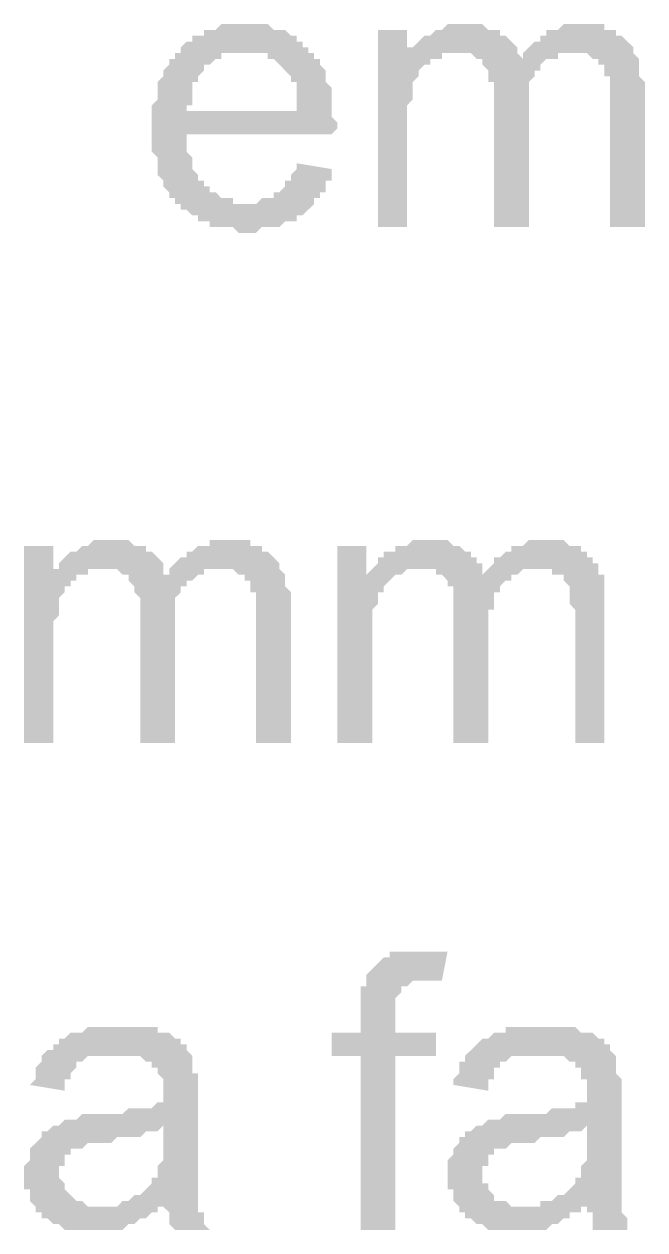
# Model space of a CAD drawing. Header units: millimetres. Extents: x 3949 to 6037, y -1956 to 1273.
# Drawn here: x 4889.15 to 4894.37, y -1666.15 to -1656 of the extents above; entities that cross this region are included whole.
import ezdxf

# ---------------------------------------------------------------- set-up
doc = ezdxf.new("R2010")
doc.units = ezdxf.units.MM
doc.layers.add('PADRÃO DE ENTRADA', color=7, linetype='Continuous', lineweight=0)

msp = doc.modelspace()

# ---------------------------------------------------------------- hatches: boundary and pattern name
at = {"layer": 'PADRÃO DE ENTRADA', "transparency": 33554559}
h = msp.add_hatch(color=7, dxfattribs=at)
h.paths.add_polyline_path([(4891.445, -1657.167), (4891.738, -1657.216), (4891.738, -1657.216), (4891.738, -1657.265), (4891.738, -1657.313), (4891.689, -1657.313), (4891.689, -1657.362), (4891.689, -1657.362), (4891.689, -1657.411), (4891.64, -1657.411), (4891.64, -1657.46), (4891.591, -1657.46), (4891.591, -1657.509), (4891.591, -1657.509), (4891.543, -1657.557), (4891.543, -1657.557), (4891.494, -1657.606), (4891.494, -1657.606), (4891.494, -1657.606), (4891.445, -1657.606), (4891.445, -1657.655), (4891.396, -1657.655), (4891.396, -1657.655), (4891.347, -1657.655), (4891.299, -1657.704), (4891.299, -1657.704), (4891.25, -1657.704), (4891.25, -1657.704), (4891.201, -1657.704), (4891.152, -1657.704), (4891.152, -1657.704), (4891.103, -1657.753), (4891.054, -1657.753), (4891.006, -1657.753), (4891.006, -1657.753), (4891.006, -1657.753), (4890.957, -1657.753), (4890.908, -1657.704), (4890.908, -1657.704), (4890.859, -1657.704), (4890.81, -1657.704), (4890.81, -1657.704), (4890.762, -1657.704), (4890.713, -1657.704), (4890.713, -1657.655), (4890.664, -1657.655), (4890.664, -1657.655), (4890.615, -1657.655), (4890.615, -1657.606), (4890.566, -1657.606), (4890.566, -1657.606), (4890.517, -1657.557), (4890.517, -1657.557), (4890.469, -1657.557), (4890.469, -1657.509), (4890.469, -1657.509), (4890.42, -1657.509), (4890.42, -1657.46), (4890.371, -1657.46), (4890.371, -1657.411), (4890.371, -1657.411), (4890.322, -1657.362), (4890.322, -1657.362), (4890.322, -1657.313), (4890.322, -1657.313), (4890.273, -1657.265), (4890.273, -1657.216), (4890.273, -1657.216), (4890.273, -1657.167), (4890.273, -1657.167), (4890.273, -1657.118), (4890.224, -1657.069), (4890.224, -1657.069), (4890.224, -1657.02), (4890.224, -1656.972), (4890.224, -1656.923), (4890.224, -1656.923), (4890.224, -1656.874), (4890.224, -1656.825), (4890.224, -1656.825), (4890.224, -1656.776), (4890.224, -1656.728), (4890.224, -1656.679), (4890.224, -1656.679), (4890.273, -1656.63), (4890.273, -1656.581), (4890.273, -1656.581), (4890.273, -1656.532), (4890.273, -1656.532), (4890.273, -1656.483), (4890.322, -1656.435), (4890.322, -1656.435), (4890.322, -1656.386), (4890.322, -1656.386), (4890.371, -1656.337), (4890.371, -1656.337), (4890.371, -1656.288), (4890.42, -1656.288), (4890.42, -1656.239), (4890.42, -1656.239), (4890.469, -1656.239), (4890.469, -1656.19), (4890.469, -1656.19), (4890.517, -1656.142), (4890.517, -1656.142), (4890.566, -1656.142), (4890.566, -1656.093), (4890.615, -1656.093), (4890.664, -1656.093), (4890.664, -1656.044), (4890.713, -1656.044), (4890.713, -1656.044), (4890.762, -1656.044), (4890.762, -1656.044), (4890.81, -1655.995), (4890.859, -1655.995), (4890.859, -1655.995), (4890.908, -1655.995), (4890.957, -1655.995), (4890.957, -1655.995), (4891.006, -1655.995), (4891.006, -1655.995), (4891.054, -1655.995), (4891.054, -1655.995), (4891.103, -1655.995), (4891.152, -1655.995), (4891.152, -1655.995), (4891.201, -1655.995), (4891.25, -1656.044), (4891.25, -1656.044), (4891.299, -1656.044), (4891.299, -1656.044), (4891.347, -1656.044), (4891.396, -1656.093), (4891.396, -1656.093), (4891.445, -1656.093), (4891.445, -1656.142), (4891.494, -1656.142), (4891.494, -1656.19), (4891.543, -1656.19), (4891.543, -1656.19), (4891.543, -1656.239), (4891.591, -1656.239), (4891.591, -1656.288), (4891.591, -1656.288), (4891.64, -1656.288), (4891.64, -1656.337), (4891.64, -1656.337), (4891.689, -1656.386), (4891.689, -1656.435), (4891.689, -1656.435), (4891.689, -1656.483), (4891.689, -1656.483), (4891.738, -1656.532), (4891.738, -1656.532), (4891.738, -1656.581), (4891.738, -1656.63), (4891.738, -1656.63), (4891.738, -1656.679), (4891.738, -1656.728), (4891.738, -1656.776), (4891.738, -1656.776), (4891.787, -1656.825), (4891.787, -1656.874), (4891.787, -1656.874), (4891.738, -1656.923), (4891.738, -1656.923), (4890.517, -1656.923), (4890.517, -1656.972), (4890.517, -1657.02), (4890.517, -1657.02), (4890.517, -1657.069), (4890.566, -1657.118), (4890.566, -1657.118), (4890.566, -1657.167), (4890.566, -1657.216), (4890.566, -1657.216), (4890.615, -1657.265), (4890.615, -1657.265), (4890.615, -1657.313), (4890.664, -1657.313), (4890.664, -1657.362), (4890.664, -1657.362), (4890.713, -1657.362), (4890.713, -1657.411), (4890.762, -1657.411), (4890.762, -1657.411), (4890.81, -1657.46), (4890.81, -1657.46), (4890.859, -1657.46), (4890.908, -1657.46), (4890.908, -1657.509), (4890.957, -1657.509), (4890.957, -1657.509), (4891.006, -1657.509), (4891.006, -1657.509), (4891.054, -1657.509), (4891.103, -1657.509), (4891.103, -1657.509), (4891.152, -1657.46), (4891.201, -1657.46), (4891.201, -1657.46), (4891.25, -1657.46), (4891.25, -1657.411), (4891.299, -1657.411), (4891.299, -1657.411), (4891.347, -1657.362), (4891.347, -1657.362), (4891.347, -1657.313), (4891.396, -1657.313), (4891.396, -1657.265), (4891.396, -1657.265), (4891.445, -1657.216), (4891.445, -1657.216), (4891.445, -1657.167), (4891.445, -1657.167)], flags=0)
h.paths.add_polyline_path([(4890.517, -1656.728), (4891.445, -1656.728), (4891.445, -1656.679), (4891.445, -1656.63), (4891.445, -1656.581), (4891.445, -1656.581), (4891.445, -1656.532), (4891.445, -1656.483), (4891.396, -1656.483), (4891.396, -1656.435), (4891.396, -1656.435), (4891.347, -1656.386), (4891.347, -1656.386), (4891.347, -1656.386), (4891.299, -1656.337), (4891.299, -1656.337), (4891.25, -1656.288), (4891.25, -1656.288), (4891.201, -1656.288), (4891.201, -1656.239), (4891.152, -1656.239), (4891.152, -1656.239), (4891.103, -1656.239), (4891.054, -1656.239), (4891.054, -1656.239), (4891.006, -1656.239), (4890.957, -1656.239), (4890.957, -1656.239), (4890.908, -1656.239), (4890.908, -1656.239), (4890.859, -1656.239), (4890.81, -1656.239), (4890.81, -1656.288), (4890.762, -1656.288), (4890.762, -1656.288), (4890.713, -1656.337), (4890.713, -1656.337), (4890.664, -1656.337), (4890.664, -1656.386), (4890.664, -1656.386), (4890.615, -1656.435), (4890.615, -1656.435), (4890.615, -1656.483), (4890.566, -1656.483), (4890.566, -1656.532), (4890.566, -1656.581), (4890.566, -1656.581), (4890.566, -1656.63), (4890.566, -1656.679), (4890.517, -1656.679), (4890.517, -1656.728)], flags=0)
for points in [[(4892.128, -1657.704), (4892.128, -1656.044), (4892.373, -1656.044), (4892.373, -1656.288), (4892.373, -1656.239), (4892.373, -1656.19), (4892.421, -1656.19), (4892.421, -1656.19), (4892.47, -1656.142), (4892.47, -1656.142), (4892.519, -1656.093), (4892.519, -1656.093), (4892.568, -1656.093), (4892.568, -1656.093), (4892.617, -1656.044), (4892.617, -1656.044), (4892.666, -1656.044), (4892.666, -1656.044), (4892.714, -1655.995), (4892.763, -1655.995), (4892.763, -1655.995), (4892.812, -1655.995), (4892.861, -1655.995), (4892.861, -1655.995), (4892.91, -1655.995), (4892.91, -1655.995), (4892.958, -1655.995), (4893.007, -1655.995), (4893.007, -1655.995), (4893.056, -1656.044), (4893.105, -1656.044), (4893.105, -1656.044), (4893.154, -1656.044), (4893.154, -1656.093), (4893.154, -1656.093), (4893.203, -1656.093), (4893.203, -1656.093), (4893.251, -1656.142), (4893.251, -1656.142), (4893.3, -1656.19), (4893.3, -1656.19), (4893.3, -1656.239), (4893.3, -1656.239), (4893.349, -1656.288), (4893.349, -1656.239), (4893.349, -1656.239), (4893.398, -1656.19), (4893.398, -1656.19), (4893.447, -1656.142), (4893.447, -1656.142), (4893.495, -1656.142), (4893.495, -1656.093), (4893.544, -1656.093), (4893.544, -1656.044), (4893.593, -1656.044), (4893.593, -1656.044), (4893.642, -1656.044), (4893.642, -1656.044), (4893.691, -1655.995), (4893.74, -1655.995), (4893.74, -1655.995), (4893.788, -1655.995), (4893.788, -1655.995), (4893.837, -1655.995), (4893.886, -1655.995), (4893.935, -1655.995), (4893.935, -1655.995), (4893.984, -1655.995), (4894.032, -1655.995), (4894.032, -1656.044), (4894.081, -1656.044), (4894.081, -1656.044), (4894.13, -1656.044), (4894.13, -1656.093), (4894.179, -1656.093), (4894.179, -1656.093), (4894.228, -1656.142), (4894.228, -1656.142), (4894.228, -1656.142), (4894.277, -1656.19), (4894.277, -1656.19), (4894.277, -1656.239), (4894.277, -1656.239), (4894.325, -1656.288), (4894.325, -1656.288), (4894.325, -1656.337), (4894.325, -1656.337), (4894.325, -1656.386), (4894.325, -1656.435), (4894.374, -1656.483), (4894.374, -1656.483), (4894.374, -1656.532), (4894.374, -1656.532), (4894.374, -1657.704), (4894.081, -1657.704), (4894.081, -1656.63), (4894.081, -1656.581), (4894.081, -1656.581), (4894.081, -1656.532), (4894.081, -1656.483), (4894.081, -1656.483), (4894.081, -1656.435), (4894.032, -1656.435), (4894.032, -1656.386), (4894.032, -1656.386), (4894.032, -1656.337), (4893.984, -1656.337), (4893.984, -1656.288), (4893.935, -1656.288), (4893.935, -1656.288), (4893.935, -1656.288), (4893.886, -1656.239), (4893.886, -1656.239), (4893.837, -1656.239), (4893.788, -1656.239), (4893.788, -1656.239), (4893.74, -1656.239), (4893.691, -1656.239), (4893.691, -1656.239), (4893.642, -1656.239), (4893.642, -1656.288), (4893.593, -1656.288), (4893.593, -1656.288), (4893.544, -1656.288), (4893.495, -1656.337), (4893.495, -1656.337), (4893.495, -1656.337), (4893.495, -1656.386), (4893.447, -1656.386), (4893.447, -1656.435), (4893.447, -1656.435), (4893.398, -1656.483), (4893.398, -1656.483), (4893.398, -1656.532), (4893.398, -1656.532), (4893.398, -1656.581), (4893.398, -1656.63), (4893.398, -1656.679), (4893.398, -1656.679), (4893.398, -1656.728), (4893.398, -1657.704), (4893.105, -1657.704), (4893.105, -1656.63), (4893.105, -1656.581), (4893.105, -1656.532), (4893.105, -1656.483), (4893.056, -1656.483), (4893.056, -1656.435), (4893.056, -1656.435), (4893.056, -1656.386), (4893.056, -1656.386), (4893.007, -1656.337), (4893.007, -1656.337), (4893.007, -1656.288), (4893.007, -1656.288), (4892.958, -1656.288), (4892.958, -1656.288), (4892.91, -1656.239), (4892.861, -1656.239), (4892.861, -1656.239), (4892.812, -1656.239), (4892.812, -1656.239), (4892.763, -1656.239), (4892.714, -1656.239), (4892.714, -1656.239), (4892.666, -1656.239), (4892.666, -1656.288), (4892.617, -1656.288), (4892.568, -1656.288), (4892.568, -1656.288), (4892.568, -1656.337), (4892.519, -1656.337), (4892.519, -1656.337), (4892.47, -1656.386), (4892.47, -1656.386), (4892.47, -1656.435), (4892.421, -1656.483), (4892.421, -1656.483), (4892.421, -1656.483), (4892.421, -1656.532), (4892.421, -1656.581), (4892.421, -1656.581), (4892.421, -1656.63), (4892.421, -1656.63), (4892.373, -1656.679), (4892.373, -1656.728), (4892.373, -1656.776), (4892.373, -1656.776), (4892.373, -1656.825), (4892.373, -1656.825), (4892.373, -1657.704)], [(4889.15, -1662.049), (4889.15, -1660.389), (4889.395, -1660.389), (4889.395, -1660.633), (4889.395, -1660.584), (4889.443, -1660.584), (4889.443, -1660.536), (4889.443, -1660.536), (4889.492, -1660.487), (4889.492, -1660.487), (4889.541, -1660.438), (4889.541, -1660.438), (4889.59, -1660.438), (4889.59, -1660.438), (4889.639, -1660.389), (4889.639, -1660.389), (4889.687, -1660.389), (4889.687, -1660.389), (4889.736, -1660.34), (4889.785, -1660.34), (4889.785, -1660.34), (4889.834, -1660.34), (4889.883, -1660.34), (4889.883, -1660.34), (4889.932, -1660.34), (4889.98, -1660.34), (4889.98, -1660.34), (4890.029, -1660.34), (4890.029, -1660.34), (4890.078, -1660.389), (4890.127, -1660.389), (4890.127, -1660.389), (4890.176, -1660.389), (4890.176, -1660.438), (4890.176, -1660.438), (4890.224, -1660.438), (4890.224, -1660.438), (4890.273, -1660.487), (4890.273, -1660.487), (4890.322, -1660.536), (4890.322, -1660.536), (4890.322, -1660.584), (4890.322, -1660.633), (4890.371, -1660.633), (4890.371, -1660.584), (4890.371, -1660.584), (4890.42, -1660.536), (4890.42, -1660.536), (4890.469, -1660.487), (4890.469, -1660.487), (4890.517, -1660.487), (4890.517, -1660.438), (4890.566, -1660.438), (4890.566, -1660.438), (4890.615, -1660.389), (4890.615, -1660.389), (4890.664, -1660.389), (4890.713, -1660.389), (4890.713, -1660.34), (4890.762, -1660.34), (4890.762, -1660.34), (4890.81, -1660.34), (4890.859, -1660.34), (4890.859, -1660.34), (4890.908, -1660.34), (4890.957, -1660.34), (4890.957, -1660.34), (4891.006, -1660.34), (4891.054, -1660.34), (4891.054, -1660.389), (4891.103, -1660.389), (4891.103, -1660.389), (4891.152, -1660.389), (4891.152, -1660.438), (4891.201, -1660.438), (4891.201, -1660.438), (4891.25, -1660.487), (4891.25, -1660.487), (4891.25, -1660.487), (4891.299, -1660.536), (4891.299, -1660.536), (4891.299, -1660.584), (4891.299, -1660.584), (4891.347, -1660.633), (4891.347, -1660.633), (4891.347, -1660.682), (4891.347, -1660.731), (4891.347, -1660.731), (4891.396, -1660.78), (4891.396, -1660.828), (4891.396, -1660.828), (4891.396, -1660.877), (4891.396, -1660.926), (4891.396, -1662.049), (4891.103, -1662.049), (4891.103, -1660.975), (4891.103, -1660.975), (4891.103, -1660.926), (4891.103, -1660.877), (4891.103, -1660.828), (4891.103, -1660.828), (4891.103, -1660.78), (4891.054, -1660.78), (4891.054, -1660.731), (4891.054, -1660.731), (4891.054, -1660.682), (4891.006, -1660.682), (4891.006, -1660.633), (4890.957, -1660.633), (4890.957, -1660.633), (4890.957, -1660.633), (4890.908, -1660.584), (4890.908, -1660.584), (4890.859, -1660.584), (4890.81, -1660.584), (4890.81, -1660.584), (4890.762, -1660.584), (4890.762, -1660.584), (4890.713, -1660.584), (4890.664, -1660.584), (4890.664, -1660.633), (4890.615, -1660.633), (4890.615, -1660.633), (4890.566, -1660.682), (4890.566, -1660.682), (4890.517, -1660.682), (4890.517, -1660.682), (4890.517, -1660.731), (4890.469, -1660.731), (4890.469, -1660.78), (4890.469, -1660.78), (4890.42, -1660.828), (4890.42, -1660.828), (4890.42, -1660.877), (4890.42, -1660.926), (4890.42, -1660.926), (4890.42, -1660.975), (4890.42, -1661.024), (4890.42, -1661.024), (4890.42, -1661.073), (4890.42, -1662.049), (4890.127, -1662.049), (4890.127, -1660.975), (4890.127, -1660.926), (4890.127, -1660.877), (4890.127, -1660.828), (4890.127, -1660.828), (4890.078, -1660.78), (4890.078, -1660.78), (4890.078, -1660.731), (4890.078, -1660.731), (4890.029, -1660.682), (4890.029, -1660.682), (4890.029, -1660.682), (4890.029, -1660.633), (4889.98, -1660.633), (4889.98, -1660.633), (4889.932, -1660.584), (4889.883, -1660.584), (4889.883, -1660.584), (4889.834, -1660.584), (4889.834, -1660.584), (4889.785, -1660.584), (4889.736, -1660.584), (4889.736, -1660.584), (4889.687, -1660.584), (4889.687, -1660.633), (4889.639, -1660.633), (4889.59, -1660.633), (4889.59, -1660.633), (4889.59, -1660.682), (4889.541, -1660.682), (4889.541, -1660.731), (4889.492, -1660.731), (4889.492, -1660.78), (4889.492, -1660.78), (4889.443, -1660.828), (4889.443, -1660.828), (4889.443, -1660.877), (4889.443, -1660.877), (4889.443, -1660.926), (4889.443, -1660.926), (4889.443, -1660.975), (4889.443, -1660.975), (4889.395, -1661.024), (4889.395, -1661.073), (4889.395, -1661.121), (4889.395, -1661.121), (4889.395, -1661.17), (4889.395, -1661.17), (4889.395, -1662.049)], [(4891.787, -1662.049), (4891.787, -1660.389), (4892.031, -1660.389), (4892.031, -1660.633), (4892.08, -1660.584), (4892.08, -1660.584), (4892.128, -1660.536), (4892.128, -1660.536), (4892.128, -1660.487), (4892.177, -1660.487), (4892.177, -1660.438), (4892.226, -1660.438), (4892.275, -1660.438), (4892.275, -1660.438), (4892.275, -1660.389), (4892.324, -1660.389), (4892.324, -1660.389), (4892.373, -1660.389), (4892.421, -1660.34), (4892.421, -1660.34), (4892.47, -1660.34), (4892.519, -1660.34), (4892.519, -1660.34), (4892.568, -1660.34), (4892.568, -1660.34), (4892.617, -1660.34), (4892.666, -1660.34), (4892.666, -1660.34), (4892.714, -1660.34), (4892.763, -1660.389), (4892.763, -1660.389), (4892.812, -1660.389), (4892.812, -1660.389), (4892.861, -1660.438), (4892.861, -1660.438), (4892.861, -1660.438), (4892.91, -1660.438), (4892.91, -1660.487), (4892.958, -1660.487), (4892.958, -1660.536), (4893.007, -1660.536), (4893.007, -1660.584), (4893.007, -1660.633), (4893.007, -1660.633), (4893.056, -1660.584), (4893.056, -1660.584), (4893.105, -1660.536), (4893.105, -1660.536), (4893.105, -1660.487), (4893.154, -1660.487), (4893.154, -1660.487), (4893.203, -1660.438), (4893.203, -1660.438), (4893.251, -1660.438), (4893.251, -1660.389), (4893.3, -1660.389), (4893.349, -1660.389), (4893.349, -1660.389), (4893.398, -1660.34), (4893.398, -1660.34), (4893.447, -1660.34), (4893.495, -1660.34), (4893.495, -1660.34), (4893.544, -1660.34), (4893.593, -1660.34), (4893.593, -1660.34), (4893.642, -1660.34), (4893.691, -1660.34), (4893.691, -1660.34), (4893.74, -1660.389), (4893.74, -1660.389), (4893.788, -1660.389), (4893.837, -1660.389), (4893.837, -1660.438), (4893.886, -1660.438), (4893.886, -1660.438), (4893.886, -1660.487), (4893.935, -1660.487), (4893.935, -1660.487), (4893.935, -1660.536), (4893.984, -1660.536), (4893.984, -1660.584), (4893.984, -1660.584), (4893.984, -1660.633), (4894.032, -1660.633), (4894.032, -1660.682), (4894.032, -1660.731), (4894.032, -1660.731), (4894.032, -1660.78), (4894.032, -1660.828), (4894.032, -1660.828), (4894.032, -1660.877), (4894.032, -1660.926), (4894.032, -1662.049), (4893.788, -1662.049), (4893.788, -1660.975), (4893.788, -1660.975), (4893.788, -1660.926), (4893.74, -1660.877), (4893.74, -1660.828), (4893.74, -1660.828), (4893.74, -1660.78), (4893.74, -1660.78), (4893.74, -1660.731), (4893.74, -1660.731), (4893.691, -1660.682), (4893.691, -1660.682), (4893.691, -1660.633), (4893.642, -1660.633), (4893.642, -1660.633), (4893.593, -1660.633), (4893.593, -1660.584), (4893.544, -1660.584), (4893.544, -1660.584), (4893.495, -1660.584), (4893.495, -1660.584), (4893.447, -1660.584), (4893.398, -1660.584), (4893.398, -1660.584), (4893.349, -1660.584), (4893.3, -1660.633), (4893.3, -1660.633), (4893.251, -1660.633), (4893.251, -1660.682), (4893.203, -1660.682), (4893.203, -1660.682), (4893.203, -1660.682), (4893.154, -1660.731), (4893.154, -1660.731), (4893.154, -1660.78), (4893.105, -1660.78), (4893.105, -1660.828), (4893.105, -1660.828), (4893.105, -1660.877), (4893.105, -1660.926), (4893.056, -1660.926), (4893.056, -1660.975), (4893.056, -1661.024), (4893.056, -1661.024), (4893.056, -1661.073), (4893.056, -1662.049), (4892.763, -1662.049), (4892.763, -1660.975), (4892.763, -1660.926), (4892.763, -1660.877), (4892.763, -1660.828), (4892.763, -1660.828), (4892.763, -1660.78), (4892.763, -1660.78), (4892.763, -1660.731), (4892.714, -1660.731), (4892.714, -1660.682), (4892.714, -1660.682), (4892.714, -1660.682), (4892.666, -1660.633), (4892.666, -1660.633), (4892.617, -1660.633), (4892.617, -1660.584), (4892.568, -1660.584), (4892.519, -1660.584), (4892.519, -1660.584), (4892.47, -1660.584), (4892.47, -1660.584), (4892.421, -1660.584), (4892.373, -1660.584), (4892.373, -1660.584), (4892.324, -1660.633), (4892.324, -1660.633), (4892.275, -1660.633), (4892.275, -1660.633), (4892.226, -1660.682), (4892.226, -1660.682), (4892.177, -1660.731), (4892.177, -1660.731), (4892.177, -1660.78), (4892.128, -1660.78), (4892.128, -1660.828), (4892.128, -1660.828), (4892.128, -1660.877), (4892.128, -1660.877), (4892.08, -1660.926), (4892.08, -1660.926), (4892.08, -1660.975), (4892.08, -1660.975), (4892.08, -1661.024), (4892.08, -1661.073), (4892.08, -1661.121), (4892.08, -1661.121), (4892.08, -1661.17), (4892.08, -1661.17), (4892.08, -1662.049)], [(4891.982, -1666.15), (4891.982, -1664.685), (4891.738, -1664.685), (4891.738, -1664.49), (4891.982, -1664.49), (4891.982, -1664.295), (4891.982, -1664.246), (4891.982, -1664.197), (4891.982, -1664.197), (4891.982, -1664.148), (4891.982, -1664.099), (4892.031, -1664.099), (4892.031, -1664.051), (4892.031, -1664.051), (4892.031, -1664.002), (4892.031, -1664.002), (4892.08, -1663.953), (4892.08, -1663.953), (4892.128, -1663.904), (4892.128, -1663.904), (4892.177, -1663.855), (4892.177, -1663.855), (4892.177, -1663.855), (4892.226, -1663.855), (4892.226, -1663.806), (4892.275, -1663.806), (4892.275, -1663.806), (4892.324, -1663.806), (4892.373, -1663.806), (4892.421, -1663.806), (4892.421, -1663.806), (4892.47, -1663.806), (4892.47, -1663.806), (4892.519, -1663.806), (4892.519, -1663.806), (4892.568, -1663.806), (4892.617, -1663.806), (4892.617, -1663.806), (4892.666, -1663.806), (4892.714, -1663.806), (4892.714, -1663.806), (4892.666, -1664.051), (4892.617, -1664.051), (4892.617, -1664.051), (4892.568, -1664.051), (4892.568, -1664.051), (4892.519, -1664.051), (4892.519, -1664.051), (4892.47, -1664.051), (4892.421, -1664.051), (4892.421, -1664.051), (4892.373, -1664.099), (4892.373, -1664.099), (4892.324, -1664.099), (4892.324, -1664.099), (4892.324, -1664.148), (4892.324, -1664.148), (4892.275, -1664.197), (4892.275, -1664.197), (4892.275, -1664.246), (4892.275, -1664.295), (4892.275, -1664.295), (4892.275, -1664.49), (4892.617, -1664.49), (4892.617, -1664.685), (4892.275, -1664.685), (4892.275, -1666.15)]]:
    msp.add_hatch(color=7, dxfattribs=at).paths.add_polyline_path(points)
h = msp.add_hatch(color=7, dxfattribs=at)
h.paths.add_polyline_path([(4890.322, -1665.906), (4890.322, -1665.955), (4890.273, -1665.955), (4890.273, -1666.003), (4890.224, -1666.003), (4890.224, -1666.003), (4890.176, -1666.052), (4890.127, -1666.052), (4890.127, -1666.052), (4890.078, -1666.101), (4890.078, -1666.101), (4890.029, -1666.101), (4890.029, -1666.101), (4890.029, -1666.101), (4889.98, -1666.15), (4889.932, -1666.15), (4889.932, -1666.15), (4889.883, -1666.15), (4889.834, -1666.15), (4889.834, -1666.15), (4889.785, -1666.15), (4889.785, -1666.15), (4889.736, -1666.15), (4889.687, -1666.15), (4889.639, -1666.15), (4889.639, -1666.15), (4889.59, -1666.15), (4889.541, -1666.15), (4889.541, -1666.15), (4889.492, -1666.15), (4889.443, -1666.101), (4889.443, -1666.101), (4889.395, -1666.101), (4889.395, -1666.101), (4889.346, -1666.052), (4889.346, -1666.052), (4889.297, -1666.052), (4889.297, -1666.052), (4889.297, -1666.003), (4889.248, -1666.003), (4889.248, -1665.955), (4889.248, -1665.955), (4889.199, -1665.906), (4889.199, -1665.906), (4889.199, -1665.857), (4889.199, -1665.808), (4889.15, -1665.808), (4889.15, -1665.759), (4889.15, -1665.71), (4889.15, -1665.71), (4889.15, -1665.71), (4889.15, -1665.662), (4889.15, -1665.613), (4889.15, -1665.613), (4889.199, -1665.564), (4889.199, -1665.515), (4889.199, -1665.515), (4889.199, -1665.466), (4889.199, -1665.466), (4889.248, -1665.418), (4889.248, -1665.418), (4889.297, -1665.369), (4889.297, -1665.369), (4889.297, -1665.32), (4889.346, -1665.32), (4889.346, -1665.32), (4889.395, -1665.271), (4889.395, -1665.271), (4889.443, -1665.271), (4889.492, -1665.222), (4889.492, -1665.222), (4889.541, -1665.222), (4889.541, -1665.222), (4889.59, -1665.222), (4889.59, -1665.222), (4889.639, -1665.173), (4889.687, -1665.173), (4889.687, -1665.173), (4889.736, -1665.173), (4889.785, -1665.173), (4889.834, -1665.173), (4889.834, -1665.173), (4889.883, -1665.173), (4889.932, -1665.173), (4889.98, -1665.173), (4890.029, -1665.125), (4890.029, -1665.125), (4890.078, -1665.125), (4890.127, -1665.125), (4890.127, -1665.125), (4890.176, -1665.125), (4890.176, -1665.125), (4890.224, -1665.125), (4890.273, -1665.076), (4890.273, -1665.076), (4890.273, -1665.076), (4890.322, -1665.076), (4890.322, -1665.027), (4890.322, -1665.027), (4890.322, -1664.978), (4890.322, -1664.978), (4890.322, -1664.929), (4890.322, -1664.881), (4890.322, -1664.881), (4890.273, -1664.832), (4890.273, -1664.832), (4890.273, -1664.783), (4890.224, -1664.783), (4890.224, -1664.783), (4890.224, -1664.734), (4890.176, -1664.734), (4890.176, -1664.734), (4890.127, -1664.685), (4890.127, -1664.685), (4890.078, -1664.685), (4890.078, -1664.685), (4890.029, -1664.685), (4889.98, -1664.685), (4889.932, -1664.685), (4889.932, -1664.685), (4889.883, -1664.685), (4889.834, -1664.685), (4889.785, -1664.685), (4889.785, -1664.685), (4889.736, -1664.685), (4889.736, -1664.685), (4889.687, -1664.685), (4889.639, -1664.734), (4889.639, -1664.734), (4889.639, -1664.734), (4889.59, -1664.734), (4889.59, -1664.783), (4889.59, -1664.783), (4889.541, -1664.832), (4889.541, -1664.832), (4889.541, -1664.881), (4889.492, -1664.881), (4889.492, -1664.929), (4889.492, -1664.978), (4889.492, -1664.978), (4889.199, -1664.929), (4889.199, -1664.929), (4889.248, -1664.881), (4889.248, -1664.832), (4889.248, -1664.832), (4889.248, -1664.783), (4889.297, -1664.734), (4889.297, -1664.734), (4889.297, -1664.685), (4889.297, -1664.685), (4889.346, -1664.636), (4889.346, -1664.636), (4889.395, -1664.636), (4889.395, -1664.588), (4889.443, -1664.588), (4889.443, -1664.539), (4889.492, -1664.539), (4889.492, -1664.539), (4889.541, -1664.49), (4889.541, -1664.49), (4889.59, -1664.49), (4889.59, -1664.49), (4889.639, -1664.49), (4889.687, -1664.441), (4889.687, -1664.441), (4889.736, -1664.441), (4889.736, -1664.441), (4889.785, -1664.441), (4889.834, -1664.441), (4889.834, -1664.441), (4889.883, -1664.441), (4889.932, -1664.441), (4889.98, -1664.441), (4889.98, -1664.441), (4890.029, -1664.441), (4890.078, -1664.441), (4890.127, -1664.441), (4890.127, -1664.441), (4890.176, -1664.441), (4890.176, -1664.441), (4890.224, -1664.441), (4890.273, -1664.441), (4890.273, -1664.49), (4890.322, -1664.49), (4890.322, -1664.49), (4890.371, -1664.49), (4890.42, -1664.539), (4890.42, -1664.539), (4890.469, -1664.539), (4890.469, -1664.588), (4890.517, -1664.588), (4890.517, -1664.588), (4890.517, -1664.636), (4890.517, -1664.636), (4890.566, -1664.685), (4890.566, -1664.734), (4890.566, -1664.734), (4890.566, -1664.783), (4890.566, -1664.783), (4890.566, -1664.832), (4890.615, -1664.832), (4890.615, -1664.881), (4890.615, -1664.881), (4890.615, -1664.929), (4890.615, -1664.978), (4890.615, -1665.027), (4890.615, -1665.076), (4890.615, -1665.076), (4890.615, -1665.418), (4890.615, -1665.466), (4890.615, -1665.515), (4890.615, -1665.564), (4890.615, -1665.613), (4890.615, -1665.662), (4890.615, -1665.71), (4890.615, -1665.71), (4890.615, -1665.759), (4890.615, -1665.808), (4890.615, -1665.808), (4890.615, -1665.857), (4890.615, -1665.857), (4890.615, -1665.906), (4890.615, -1665.906), (4890.615, -1665.906), (4890.615, -1665.906), (4890.615, -1665.955), (4890.615, -1666.003), (4890.664, -1666.003), (4890.664, -1666.052), (4890.664, -1666.101), (4890.664, -1666.101), (4890.713, -1666.15), (4890.42, -1666.15), (4890.371, -1666.101), (4890.371, -1666.052), (4890.371, -1666.052), (4890.371, -1666.003), (4890.371, -1666.003), (4890.322, -1665.955), (4890.322, -1665.906)], flags=0)
h.paths.add_polyline_path([(4890.322, -1665.271), (4890.273, -1665.32), (4890.273, -1665.32), (4890.224, -1665.32), (4890.224, -1665.32), (4890.176, -1665.32), (4890.176, -1665.32), (4890.127, -1665.369), (4890.127, -1665.369), (4890.078, -1665.369), (4890.029, -1665.369), (4889.98, -1665.369), (4889.98, -1665.369), (4889.932, -1665.369), (4889.883, -1665.418), (4889.834, -1665.418), (4889.834, -1665.418), (4889.785, -1665.418), (4889.736, -1665.418), (4889.687, -1665.418), (4889.687, -1665.418), (4889.639, -1665.466), (4889.639, -1665.466), (4889.59, -1665.466), (4889.59, -1665.466), (4889.541, -1665.466), (4889.541, -1665.515), (4889.492, -1665.515), (4889.492, -1665.564), (4889.492, -1665.564), (4889.492, -1665.613), (4889.443, -1665.613), (4889.443, -1665.662), (4889.443, -1665.662), (4889.443, -1665.71), (4889.492, -1665.759), (4889.492, -1665.759), (4889.492, -1665.808), (4889.492, -1665.808), (4889.541, -1665.857), (4889.541, -1665.857), (4889.59, -1665.906), (4889.59, -1665.906), (4889.639, -1665.906), (4889.639, -1665.906), (4889.687, -1665.955), (4889.687, -1665.955), (4889.736, -1665.955), (4889.785, -1665.955), (4889.785, -1665.955), (4889.834, -1665.955), (4889.883, -1665.955), (4889.883, -1665.955), (4889.932, -1665.955), (4889.98, -1665.906), (4889.98, -1665.906), (4890.029, -1665.906), (4890.029, -1665.906), (4890.078, -1665.857), (4890.078, -1665.857), (4890.127, -1665.857), (4890.127, -1665.857), (4890.176, -1665.808), (4890.176, -1665.808), (4890.224, -1665.759), (4890.224, -1665.759), (4890.224, -1665.71), (4890.273, -1665.71), (4890.273, -1665.662), (4890.273, -1665.662), (4890.273, -1665.613), (4890.273, -1665.613), (4890.322, -1665.564), (4890.322, -1665.564), (4890.322, -1665.515), (4890.322, -1665.466), (4890.322, -1665.418), (4890.322, -1665.418), (4890.322, -1665.418)], flags=0)
h = msp.add_hatch(color=7, dxfattribs=at)
h.paths.add_polyline_path([(4893.886, -1665.906), (4893.886, -1665.955), (4893.837, -1665.955), (4893.837, -1666.003), (4893.788, -1666.003), (4893.74, -1666.003), (4893.74, -1666.052), (4893.691, -1666.052), (4893.691, -1666.052), (4893.642, -1666.101), (4893.642, -1666.101), (4893.593, -1666.101), (4893.593, -1666.101), (4893.593, -1666.101), (4893.544, -1666.15), (4893.495, -1666.15), (4893.495, -1666.15), (4893.447, -1666.15), (4893.398, -1666.15), (4893.398, -1666.15), (4893.349, -1666.15), (4893.3, -1666.15), (4893.3, -1666.15), (4893.251, -1666.15), (4893.203, -1666.15), (4893.203, -1666.15), (4893.154, -1666.15), (4893.105, -1666.15), (4893.105, -1666.15), (4893.056, -1666.15), (4893.007, -1666.101), (4893.007, -1666.101), (4892.958, -1666.101), (4892.958, -1666.101), (4892.91, -1666.052), (4892.91, -1666.052), (4892.861, -1666.052), (4892.861, -1666.052), (4892.861, -1666.003), (4892.812, -1666.003), (4892.812, -1665.955), (4892.812, -1665.955), (4892.763, -1665.906), (4892.763, -1665.906), (4892.763, -1665.857), (4892.763, -1665.808), (4892.714, -1665.808), (4892.714, -1665.759), (4892.714, -1665.71), (4892.714, -1665.71), (4892.714, -1665.71), (4892.714, -1665.662), (4892.714, -1665.613), (4892.714, -1665.613), (4892.714, -1665.564), (4892.763, -1665.515), (4892.763, -1665.515), (4892.763, -1665.466), (4892.763, -1665.466), (4892.812, -1665.418), (4892.812, -1665.418), (4892.812, -1665.369), (4892.861, -1665.369), (4892.861, -1665.32), (4892.91, -1665.32), (4892.91, -1665.32), (4892.958, -1665.271), (4892.958, -1665.271), (4893.007, -1665.271), (4893.056, -1665.222), (4893.056, -1665.222), (4893.105, -1665.222), (4893.105, -1665.222), (4893.154, -1665.222), (4893.154, -1665.222), (4893.203, -1665.173), (4893.251, -1665.173), (4893.251, -1665.173), (4893.3, -1665.173), (4893.349, -1665.173), (4893.398, -1665.173), (4893.398, -1665.173), (4893.447, -1665.173), (4893.495, -1665.173), (4893.544, -1665.173), (4893.593, -1665.125), (4893.593, -1665.125), (4893.642, -1665.125), (4893.691, -1665.125), (4893.691, -1665.125), (4893.74, -1665.125), (4893.74, -1665.125), (4893.788, -1665.125), (4893.788, -1665.076), (4893.837, -1665.076), (4893.837, -1665.076), (4893.886, -1665.076), (4893.886, -1665.027), (4893.886, -1665.027), (4893.886, -1664.978), (4893.886, -1664.978), (4893.886, -1664.929), (4893.886, -1664.881), (4893.837, -1664.881), (4893.837, -1664.832), (4893.837, -1664.832), (4893.837, -1664.783), (4893.788, -1664.783), (4893.788, -1664.783), (4893.788, -1664.734), (4893.74, -1664.734), (4893.74, -1664.734), (4893.691, -1664.685), (4893.691, -1664.685), (4893.642, -1664.685), (4893.593, -1664.685), (4893.593, -1664.685), (4893.544, -1664.685), (4893.495, -1664.685), (4893.495, -1664.685), (4893.447, -1664.685), (4893.398, -1664.685), (4893.349, -1664.685), (4893.349, -1664.685), (4893.3, -1664.685), (4893.251, -1664.685), (4893.251, -1664.685), (4893.203, -1664.734), (4893.203, -1664.734), (4893.203, -1664.734), (4893.154, -1664.734), (4893.154, -1664.783), (4893.105, -1664.783), (4893.105, -1664.832), (4893.105, -1664.832), (4893.105, -1664.881), (4893.056, -1664.881), (4893.056, -1664.929), (4893.056, -1664.978), (4893.056, -1664.978), (4892.763, -1664.929), (4892.763, -1664.929), (4892.763, -1664.881), (4892.812, -1664.832), (4892.812, -1664.832), (4892.812, -1664.783), (4892.812, -1664.734), (4892.861, -1664.734), (4892.861, -1664.685), (4892.861, -1664.685), (4892.91, -1664.636), (4892.91, -1664.636), (4892.91, -1664.636), (4892.958, -1664.588), (4892.958, -1664.588), (4893.007, -1664.539), (4893.007, -1664.539), (4893.056, -1664.539), (4893.105, -1664.49), (4893.105, -1664.49), (4893.154, -1664.49), (4893.154, -1664.49), (4893.203, -1664.49), (4893.203, -1664.441), (4893.251, -1664.441), (4893.3, -1664.441), (4893.3, -1664.441), (4893.349, -1664.441), (4893.398, -1664.441), (4893.398, -1664.441), (4893.447, -1664.441), (4893.495, -1664.441), (4893.495, -1664.441), (4893.544, -1664.441), (4893.593, -1664.441), (4893.642, -1664.441), (4893.642, -1664.441), (4893.691, -1664.441), (4893.74, -1664.441), (4893.74, -1664.441), (4893.788, -1664.441), (4893.788, -1664.441), (4893.837, -1664.49), (4893.886, -1664.49), (4893.886, -1664.49), (4893.935, -1664.49), (4893.984, -1664.539), (4893.984, -1664.539), (4894.032, -1664.539), (4894.032, -1664.588), (4894.032, -1664.588), (4894.081, -1664.588), (4894.081, -1664.636), (4894.081, -1664.636), (4894.13, -1664.685), (4894.13, -1664.734), (4894.13, -1664.734), (4894.13, -1664.783), (4894.13, -1664.783), (4894.13, -1664.832), (4894.13, -1664.832), (4894.179, -1664.881), (4894.179, -1664.881), (4894.179, -1664.929), (4894.179, -1664.978), (4894.179, -1665.027), (4894.179, -1665.076), (4894.179, -1665.076), (4894.179, -1665.418), (4894.179, -1665.466), (4894.179, -1665.515), (4894.179, -1665.564), (4894.179, -1665.613), (4894.179, -1665.662), (4894.179, -1665.71), (4894.179, -1665.71), (4894.179, -1665.759), (4894.179, -1665.808), (4894.179, -1665.808), (4894.179, -1665.857), (4894.179, -1665.857), (4894.179, -1665.906), (4894.179, -1665.906), (4894.179, -1665.906), (4894.179, -1665.906), (4894.179, -1665.955), (4894.179, -1666.003), (4894.179, -1666.003), (4894.228, -1666.052), (4894.228, -1666.101), (4894.228, -1666.101), (4894.228, -1666.15), (4893.935, -1666.15), (4893.935, -1666.101), (4893.935, -1666.052), (4893.935, -1666.052), (4893.935, -1666.003), (4893.886, -1666.003), (4893.886, -1665.955), (4893.886, -1665.906)], flags=0)
h.paths.add_polyline_path([(4893.886, -1665.271), (4893.837, -1665.32), (4893.837, -1665.32), (4893.788, -1665.32), (4893.788, -1665.32), (4893.74, -1665.32), (4893.74, -1665.32), (4893.691, -1665.369), (4893.642, -1665.369), (4893.642, -1665.369), (4893.593, -1665.369), (4893.544, -1665.369), (4893.544, -1665.369), (4893.495, -1665.369), (4893.447, -1665.418), (4893.398, -1665.418), (4893.398, -1665.418), (4893.349, -1665.418), (4893.3, -1665.418), (4893.251, -1665.418), (4893.251, -1665.418), (4893.203, -1665.466), (4893.203, -1665.466), (4893.154, -1665.466), (4893.154, -1665.466), (4893.105, -1665.466), (4893.105, -1665.515), (4893.056, -1665.515), (4893.056, -1665.564), (4893.056, -1665.564), (4893.056, -1665.613), (4893.007, -1665.613), (4893.007, -1665.662), (4893.007, -1665.662), (4893.007, -1665.71), (4893.007, -1665.759), (4893.056, -1665.759), (4893.056, -1665.808), (4893.056, -1665.808), (4893.105, -1665.857), (4893.105, -1665.857), (4893.105, -1665.906), (4893.154, -1665.906), (4893.154, -1665.906), (4893.203, -1665.906), (4893.251, -1665.955), (4893.251, -1665.955), (4893.3, -1665.955), (4893.349, -1665.955), (4893.349, -1665.955), (4893.398, -1665.955), (4893.447, -1665.955), (4893.447, -1665.955), (4893.495, -1665.955), (4893.495, -1665.906), (4893.544, -1665.906), (4893.593, -1665.906), (4893.593, -1665.906), (4893.642, -1665.857), (4893.642, -1665.857), (4893.691, -1665.857), (4893.691, -1665.857), (4893.74, -1665.808), (4893.74, -1665.808), (4893.788, -1665.759), (4893.788, -1665.759), (4893.788, -1665.71), (4893.837, -1665.71), (4893.837, -1665.662), (4893.837, -1665.662), (4893.837, -1665.613), (4893.837, -1665.613), (4893.886, -1665.564), (4893.886, -1665.564), (4893.886, -1665.515), (4893.886, -1665.466), (4893.886, -1665.418), (4893.886, -1665.418), (4893.886, -1665.418)], flags=0)

doc.saveas('drawing.dxf')
